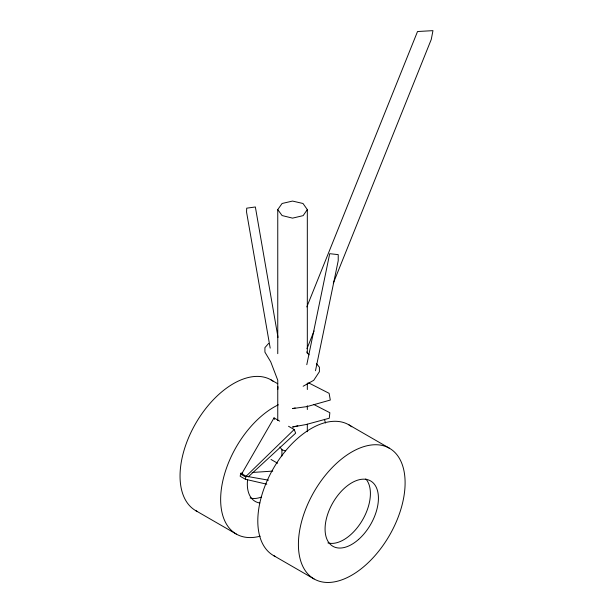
<?xml version="1.0" encoding="UTF-8"?>
<svg xmlns="http://www.w3.org/2000/svg" width="613" height="613" viewBox="0 0 613 613"><rect width="100%" height="100%" fill="white"/><g stroke="black" fill="none" stroke-linecap="round" stroke-linejoin="round"><path stroke-width="0.92" d="M281.903 455.995L281.926 449.298M277.758 389.531L277.98 386.726M306.791 364.689L329.71 253.69L338.223 254.633L338.223 260.671L315.488 370.735M242.756 473.098L240.878 473.228L240.135 476.24L245.361 479.259L266.808 484.201M245.361 479.259L246.104 476.24L294.179 429.521L288.539 426.265M306.822 306.937L417.53 31.516L432.962 30.65L431.261 39.447L333.288 283.206M306.975 348.659L314.086 330.966M241.806 473.696L274.026 417.89L279.666 421.146M307.32 209.6L303.136 215.638L292.539 218.136L282.087 215.554L277.758 209.6L282.087 203.485L292.539 201.072L302.991 203.485L307.32 209.6L307.32 353.67M268.647 343.418L264.916 347.64L264.916 352.123L270.739 361.862L277.758 380.221L277.758 420.526M248.204 476.899L295.673 433.146L294.179 429.521M303.136 386.259L313.733 380.305L319.411 371.685L319.411 367.21L316.369 363.57M295.19 407.951L292.539 408.58L307.021 406.595L330.307 400.044L329.112 393.324L308.661 382.895M297.834 425.774L292.539 427.023L306.125 424.525L329.265 418.235L329.863 412.718L313.749 404.465M252.127 472.477L272.747 471.106M268.471 480.163L246.104 476.24L240.878 473.228M285.574 450.816L282.087 449.95L279.919 446.977M271.107 379.93L277.743 383.753M348.866 424.824L389.477 448.264A75.445 43.561 -60 0 1 365.563 565.132A75.445 43.561 -60 0 1 300.224 527.41A75.445 43.561 -60 0 1 389.477 448.264M271.023 459.459L277.612 463.259M241.33 474.516L245.361 476.845M195.662 510.598L236.273 534.046M273.421 555.493L314.032 578.94M306.638 351.923L309.067 354.835M274.026 417.89L274.624 419.338M278.018 337.449L255.36 206.972L246.702 208.175L246.556 212.06L270.187 348.123M307.32 383.018L307.32 389.531M307.32 405.737L307.32 409.53M307.32 424.165L307.32 431.721M277.758 209.6L277.758 353.67M324.354 419.307A75.445 43.561 -60 0 1 325.526 423.016M260.188 536.183A75.445 43.561 -60 0 1 221.431 488.53A75.445 43.561 -60 0 1 278.34 404.802M197.202 511.418A75.445 43.561 -60 0 1 196.045 422.832A75.445 43.561 -60 0 1 273.306 381.355M259.812 502.982A37.722 21.777 -60 0 1 247.606 479.481M261.621 496.974A37.722 21.777 -60 0 1 250.135 498.001M274.961 556.313A75.445 43.561 -60 0 1 274.195 467.068A75.445 43.561 -60 0 1 351.77 426.778M365.777 478.899A37.722 21.777 -60 0 1 362.237 520.475A37.722 21.777 -60 0 1 327.894 542.896M358.659 539.371A37.722 21.777 -60 0 0 370.612 480.937A37.722 21.777 -60 0 0 325.986 520.506A37.722 21.777 -60 0 0 358.659 539.371"/></g></svg>
